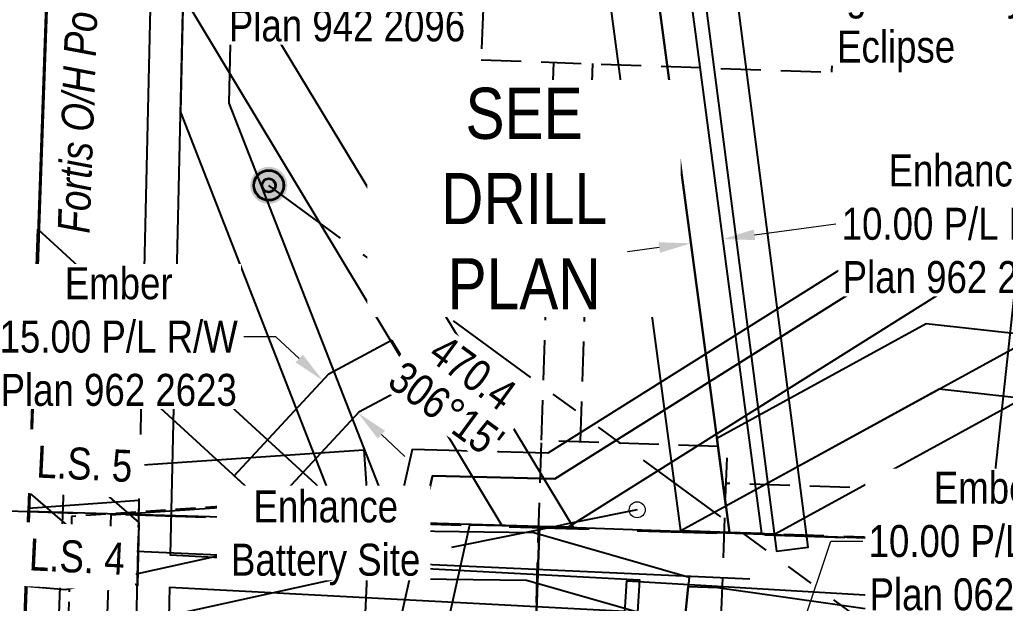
# Model space of a CAD drawing. Extents: x 337584 to 348172, y 5811293 to 5815472.
# Drawn here: x 337739.1 to 338047.3, y 5812392.3 to 5812574.8 of the extents above; entities that cross this region are included whole.
import ezdxf

# ---------------------------------------------------------------- set-up
doc = ezdxf.new("R2010")
doc.units = 0
doc.header["$LTSCALE"] = 5
doc.header["$PDSIZE"] = 0.5
for name, pattern in [('foc-ACCESSROAD', [3.75, 2.5, -1.25]), ('foc-BUFFER', [16.75, 15, -1.75]), ('foc-DRILLPATH', [14.75, 6, -1.75, 1.75, -1.75, 1.75, -1.75]), ('foc-FLOWLINE', [3.75, 2.5, -1.25]), ('foc-LSD', [8, 5, -3]), ('UG_PIPE', [1.875, 1.25, -0.625])]:
    doc.linetypes.add(name, pattern=pattern)
doc.layers.get('Defpoints').update_dxf_attribs({"color": 9})
for name, color, linetype in [('AS-PIPE-UG', 44, 'UG_PIPE'), ('AS-POWER', 104, 'foc-POWER'), ('AS-POWER-T', 104, 'Continuous'), ('AUX-BUFFER', 7, 'foc-BUFFER'), ('C-AR', 13, 'foc-ACCESSROAD'), ('C-FLOWLINE', 13, 'foc-FLOWLINE'), ('C-RW', 13, 'Continuous'), ('C-WS', 13, 'foc-ACCESSROAD'), ('F-RW', 190, 'Continuous'), ('L-BD', 7, 'Continuous'), ('L-DETAIL-T', 3, 'Continuous'), ('L-MON', 1, 'Continuous'), ('L-SECTION-LSD', 7, 'foc-LSD'), ('L-TITLEDB', 4, 'Continuous'), ('P-PDRILLPATH', 12, 'foc-DRILLPATH')]:
    doc.layers.add(name, color=color, linetype=linetype)
for name, color, linetype, lineweight in [('C-RW-T', 13, 'Continuous', 9), ('C-WS-T', 13, 'Continuous', 9), ('F-FLOWLINE-T', 190, 'Continuous', 9), ('F-RW-T', 190, 'Continuous', 9)]:
    doc.layers.add(name, color=color, linetype=linetype, lineweight=lineweight)
doc.styles.add('100L', font='ARIALN.TTF', dxfattribs={"height": 11})
doc.styles.add('80CG', font='ARIALN.TTF', dxfattribs={"height": 10})
doc.styles.add('80L', font='ARIALN.TTF', dxfattribs={"height": 10})
doc.styles.add('foc-LtypeFont', font='ARIALN.TTF', dxfattribs={"height": 7.349999999999999})
doc.linetypes.add('foc-POWER', pattern='A,6,-1,["P",foc-LtypeFont,S=0.2,R=0,X=-0.625,Y=-0.75],-1.239999999999999,4', length=12.24)
doc.linetypes.add('foc-POWER-NOLINE', pattern='A,0,-4,["P",foc-LtypeFont,S=0.2,R=0,X=-0.625,Y=-0.75],-8.24', length=12.24)
doc.dimstyles.new('Compass 5 000', dxfattribs={"dimscale": 5, "dimtxt": 9, "dimasz": 2, "dimexe": 0.2, "dimexo": 0.0625, "dimgap": 0.5, "dimtad": 0, "dimtih": 1, "dimtoh": 1, "dimzin": 0, "dimdsep": 46, "dimtxsty": '80CG', "dimcen": 0.1, "dimse1": 1, "dimse2": 1, "dimclrd": 256, "dimclrt": 256, "dimaunit": 1, "dimadec": 4, "dimazin": 0, "dimtfac": 0.06, "dimtofl": 0, "dimtmove": 0, "dimatfit": 1, "dimfxl": 0.2, "dimtolj": 1, "dimtzin": 0, "dimlwd": -1, "dimarcsym": 0})

# ---------------------------------------------------------------- blocks, each defined once
blk = doc.blocks.new('*D397')
at = {"layer": 'C-RW-T', "transparency": 16777216}
for p, q in [((337946.6040038522, 5812598.454309052), (337956.5159932266, 5812599.778116683)), ((337911.9085439136, 5812593.820515278), (337880.5506679821, 5812589.632476539))]:
    blk.add_line(p, q, dxfattribs=at)
for points in [[(337946.3833692468, 5812600.106307281), (337946.8246384575, 5812596.802310823), (337936.6920144781, 5812597.13050142)], [(337911.6879093082, 5812595.472513507), (337912.1291785189, 5812592.168517048), (337921.8205332877, 5812595.144322909)]]:
    blk.add_solid(points, dxfattribs=at)
at = {"layer": 'Defpoints', "color": 0, "transparency": 16777216}
for p in [(337921.8205332877, 5812595.144322909), (337938.076588976, 5812586.763521066), (337923.2051077855, 5812584.777342555)]:
    blk.add_point(p, dxfattribs=at)
at = {"layer": 'C-RW-T', "transparency": 16777216, "insert": (337841.4647198238, 5812589.63247654), "char_height": 10, "attachment_point": 5, "style": '80CG', "bg_fill": 3, "box_fill_scale": 1.1, "bg_fill_color": 256, "bg_fill_true_color": 13158600, "bg_fill_transparency": 0}
blk.add_mtext('\\A1;Enhance\\P15.00 P/L R/W\\PPlan 942 2096', dxfattribs=at)
blk = doc.blocks.new('*D399')
at = {"layer": 'C-RW-T', "transparency": 16777216}
for p, q in [((337968.885772478, 5812507.528943633), (337994.313204456, 5812510.922039892)), ((337939.0968671659, 5812503.553842125), (337929.1847297769, 5812502.231143226))]:
    blk.add_line(p, q, dxfattribs=at)
for points in [[(337968.6653226614, 5812509.180966531), (337969.1062222946, 5812505.876920734), (337958.973635089, 5812506.206244733)], [(337938.8764173493, 5812505.205865024), (337939.3173169825, 5812501.901819226), (337949.0090045551, 5812504.876541025)]]:
    blk.add_solid(points, dxfattribs=at)
at = {"layer": 'Defpoints', "color": 0, "transparency": 16777216}
for p in [(337952.0678283139, 5812557.95748272), (337942.10319778, 5812556.627779012), (337949.0090045551, 5812504.876541025)]:
    blk.add_point(p, dxfattribs=at)
at = {"layer": 'C-RW-T', "transparency": 16777216, "insert": (338033.3991526145, 5812510.922039892), "char_height": 10, "attachment_point": 5, "style": '80CG', "bg_fill": 3, "box_fill_scale": 1.1, "bg_fill_color": 256, "bg_fill_true_color": 13158600, "bg_fill_transparency": 0}
blk.add_mtext('\\A1;Enhance\\P10.00 P/L R/W\\PPlan 962 2026', dxfattribs=at)
blk = doc.blocks.new('*D409')
at = {"layer": 'Defpoints', "color": 0, "transparency": 16777216}
for p in [(338108.5727422538, 5812583.233279738), (338108.6736773393, 5812584.165582533), (338123.4855989266, 5812581.618750134)]:
    blk.add_point(p, dxfattribs=at)
at = {"layer": 'F-FLOWLINE-T', "transparency": 16777216}
for p, q in [((338098.7317728904, 5812585.241935601), (338055.6112616092, 5812589.910346457)), ((338133.528438461, 5812581.47469986), (338143.4703429099, 5812580.398346792))]:
    blk.add_line(p, q, dxfattribs=at)
for points in [[(338098.9111650686, 5812586.898919677), (338098.5523807122, 5812583.584951526), (338108.6736773393, 5812584.165582533)], [(338133.7078306392, 5812583.131683936), (338133.3490462828, 5812579.817715785), (338123.5865340121, 5812582.55105293)]]:
    blk.add_solid(points, dxfattribs=at)
at = {"layer": 'F-FLOWLINE-T', "transparency": 16777216, "insert": (338013.1692425096, 5812589.910346456), "char_height": 10, "attachment_point": 5, "style": '80CG', "bg_fill": 3, "box_fill_scale": 1.1, "bg_fill_color": 256, "bg_fill_true_color": 13158600, "bg_fill_transparency": 0}
blk.add_mtext('\\A1;Ember\\P15.00 P/L R/W\\PUnregistered by\\PEclipse', dxfattribs=at)
blk = doc.blocks.new('*D426')
at = {"layer": 'Defpoints', "color": 0, "transparency": 16777216}
for p in [(337833.8387501775, 5812462.054810146), (337827.5145167867, 5812455.223302476), (337838.5569586293, 5812445.000818247)]:
    blk.add_point(p, dxfattribs=at)
at = {"layer": 'F-RW-T', "transparency": 16777216}
for p, q in [((337819.1622122806, 5812475.641540267), (337809.1622122806, 5812475.641540267)), ((337826.5004812288, 5812468.848175205), (337819.1622122806, 5812475.641540267)), ((337852.2194609684, 5812445.038960857), (337859.5577299171, 5812438.245595797))]:
    blk.add_line(p, q, dxfattribs=at)
for points in [[(337827.632708739, 5812470.071220031), (337825.3682537181, 5812467.625130381), (337833.8387501775, 5812462.054810146)], [(337853.3516884786, 5812446.262005682), (337851.0872334577, 5812443.815916032), (337844.8811920201, 5812451.832325917)]]:
    blk.add_solid(points, dxfattribs=at)
at = {"layer": 'F-RW-T', "transparency": 16777216, "insert": (337770.076264122, 5812475.641540267), "char_height": 10, "attachment_point": 5, "style": '80CG', "bg_fill": 3, "box_fill_scale": 1.1, "bg_fill_color": 256, "bg_fill_true_color": 13158600, "bg_fill_transparency": 0}
blk.add_mtext('\\A1;Ember\\P15.00 P/L R/W\\PPlan 962 2623', dxfattribs=at)
blk = doc.blocks.new('*D427')
at = {"layer": 'Defpoints', "color": 0, "transparency": 16777216}
for p in [(337979.9294419512, 5812373.520202448), (338045.4161142209, 5812351.566600316), (338042.2169926553, 5812342.023755171)]:
    blk.add_point(p, dxfattribs=at)
at = {"layer": 'F-RW-T', "transparency": 16777216}
for p, q in [((337983.107965528, 5812383.001604658), (337992.7287302783, 5812411.699941468)), ((337992.7287302783, 5812411.699941468), (338002.7287302783, 5812411.699941467)), ((337973.5517968091, 5812354.495955093), (337970.3732732323, 5812345.014552883))]:
    blk.add_line(p, q, dxfattribs=at)
for points in [[(337981.5277318263, 5812383.531358588), (337984.68819923, 5812382.471850729), (337979.9294419512, 5812373.520202448)], [(337971.9715631073, 5812355.025709023), (337975.132030511, 5812353.966201164), (337976.7303203859, 5812363.977357303)]]:
    blk.add_solid(points, dxfattribs=at)
at = {"layer": 'F-RW-T', "transparency": 16777216, "insert": (338041.8146784366, 5812411.699941467), "char_height": 10, "attachment_point": 5, "style": '80CG', "bg_fill": 3, "box_fill_scale": 1.1, "bg_fill_color": 256, "bg_fill_true_color": 13158600, "bg_fill_transparency": 0}
blk.add_mtext('\\A1;Ember\\P10.00 P/L R/W\\PPlan 062 2266', dxfattribs=at)
blk = doc.blocks.new('plbh')
at = {"layer": 'L-MON'}
h = blk.add_hatch(color=255, dxfattribs=at)
h.dxf.hatch_style = 1
edge = h.paths.add_edge_path()
edge.add_arc((0, 0), 1.16, 0, 360)
h = blk.add_hatch(color=256, dxfattribs=at)
h.dxf.hatch_style = 1
h.paths.add_polyline_path([(-0.96, 0, 1), (0.96, 0, 1)])
h.paths.add_polyline_path([(0.91, 0, -1), (-0.91, 0, -1)], flags=16)
h.paths.add_polyline_path([(0.4500000000000002, 0, -1), (-0.4500000000000001, 0, -1)], flags=0)
h = blk.add_hatch(color=256, dxfattribs=at)
h.dxf.hatch_style = 1
h.paths.add_polyline_path([(-0.4500000000000002, 0, 1), (0.4500000000000001, 0, 1)])
h.paths.add_polyline_path([(0.4000000000000002, 0, -1), (-0.4000000000000002, 0, -1)], flags=16)
at = {"layer": 'L-MON', "color": 240}
for radius in [0.96, 0.91, 0.4500000000000001, 0.4000000000000002]:
    blk.add_circle((0, 0), radius, dxfattribs=at)

msp = doc.modelspace()

# ---------------------------------------------------------------- linework, layer by layer
at = {"layer": 'AS-PIPE-UG', "flags": 128}
msp.add_lwpolyline([(337840.8743081528, 5812425.099267117), (337755.3223530858, 5812419.462974209), (337742.3794952703, 5812023.907710289), (337748.8289175988, 5812015.789462784), (337747.5353688849, 5812034.199719847), (337664.6369264916, 5812035.692133614), (337597.6529543285, 5812039.755605271)], dxfattribs=at)
at = {"layer": 'AS-POWER', "linetype": 'foc-POWER-NOLINE', "flags": 128}
msp.add_lwpolyline([(337728.0413517251, 5812018.975157011), (337759.7969155289, 5812922.937702554)], dxfattribs=at)
at = {"layer": 'AS-POWER', "flags": 128}
for points in [[(337731.7795195296, 5812410.573243937), (337967.4500864801, 5812399.937126137)], [(337844.8155125254, 5812336.387171485), (337847.9270528044, 5812405.33135542)]]:
    msp.add_lwpolyline(points, dxfattribs=at)
at = {"layer": 'AUX-BUFFER', "color": 251, "linetype": 'foc-BUFFER', "const_width": 1.999564519999993, "flags": 128}
msp.add_lwpolyline([(338189.9695371679, 5812044.960744957), (338204.958859572, 5812044.489319903, 0.4142135623730949), (338411.1021589913, 5812238.061284549, 0.414213562373095), (338217.5301943458, 5812444.204583969), (338202.5408719433, 5812444.676009024, 0.4142135623730951), (337996.3975725223, 5812251.104044378, 0.4142135623730951)], format="xyb", close=True, dxfattribs=at)
at = {"layer": 'C-AR', "flags": 128}
for points in [[(337902.2889187773, 5812443.336239001), (337906.1080576986, 5812561.457677593)], [(337914.472552188, 5812442.942313993), (337918.2916911094, 5812561.063752586)]]:
    msp.add_lwpolyline(points, dxfattribs=at)
msp.add_lwpolyline([(337899.5094181693, 5812355.035274479), (337902.2889187773, 5812443.336239001), (337960.3331118873, 5812441.333923259), (337957.1168958994, 5812353.545062742)], close=True, dxfattribs=at)
at = {"layer": 'C-FLOWLINE', "flags": 128}
msp.add_lwpolyline([(337959.3510134088, 5812414.52685971), (338074.8326034832, 5812410.669987957), (338318.1610295015, 5812318.926783874), (338320.6481748063, 5812264.689655135), (338335.9265963654, 5812264.201042843), (338332.9254338766, 5812329.647334201), (338077.8553993642, 5812425.817529446), (337959.8597176163, 5812429.758367187)], dxfattribs=at)
at = {"layer": 'C-RW', "flags": 128}
for points in [[(337797.7982498264, 5812921.762760852), (337786.1870000018, 5812407.415999992), (337932.9055197994, 5812399.597722922), (337932.323, 5812389.557), (337786.002, 5812397.231), (337783.943, 5812308.263), (337829.6345875937, 5812015.022207629), (337819.4168983593, 5812015.343515359), (337773.8540000001, 5812307.609), (337777.743, 5812478.996), (337781.320000002, 5812632.654), (337787.7097173009, 5812922.081714343)], [(337797.7982498262, 5812921.762760843), (337789.3740000001, 5812545.904), (337839.273, 5812418.114), (337855.917, 5812417.594000001), (337804.6680000001, 5812548.688000031), (337813.0877196924, 5812921.279377334)], [(337925.4608532502, 5812917.726649839), (337924.5040000019, 5812804.829000031), (337975.773, 5812408.639000023), (337985.721, 5812409.892), (337934.556, 5812805.445), (337935.5198281269, 5812917.408630796)], [(338023.9621169876, 5812914.612487805), (338094.0021950902, 5812845.06548047), (338099.8567112301, 5812808.745383024), (338056.8458077557, 5812411.208928488), (338041.8146784384, 5812411.699941474), (338084.729860219, 5812808.351670068), (338079.973059482, 5812837.861788781), (338001.9782601637, 5812915.307517387)], [(338636.4925783514, 5812352.074654128), (338636.0409270714, 5812352.099081458), (338617.2110000007, 5812373.116), (338451.878, 5812382.134), (338430.7728120463, 5812363.200875984), (338201.0903749767, 5812375.623103547), (338144.388, 5812446.172), (338026.594, 5812459.237), (337959.93895549, 5812422.662026765), (337957.1109663441, 5812443.889245897), (338022.52, 5812479.789), (338154.77, 5812465.163), (338211.0459999994, 5812395.151999991), (338423.6399999995, 5812383.661), (338444.691, 5812402.55), (338557.973, 5812396.346), (338559.9410000019, 5812453.609), (338592.8200000001, 5812520.471), (338610.7640000001, 5812511.648), (338579.778, 5812448.637000031), (338577.9350000001, 5812395.27), (338626.5739999995, 5812392.634999991), (338637.4453353443, 5812380.500307861)]]:
    msp.add_lwpolyline(points, dxfattribs=at)
for points in [[(337945.885, 5812414.962000029), (337919.997, 5812608.797999992), (337934.8790000001, 5812610.765000001), (337961.033000002, 5812414.45)], [(337961.033000002, 5812414.45), (337934.8790000001, 5812610.765000001), (337944.8909999995, 5812612.132999999), (337971.1180000018, 5812414.154)], [(337742.5976443191, 5812446.725880756), (337776.356, 5812417.598999999), (337775.917, 5812397.754), (337741.9130679328, 5812427.170785788)], [(337741.373707709, 5812411.763826695), (337776.2810000001, 5812414.216), (337776.4550000001, 5812424.418), (337741.7315389321, 5812421.985364711)]]:
    msp.add_lwpolyline(points, close=True, dxfattribs=at)
at = {"layer": 'C-WS'}
msp.add_lwpolyline([(337883.4433667065, 5812562.264654068), (337993.1018807711, 5812558.360262056), (337997.0062727528, 5812668.018776148), (337887.3477586864, 5812671.923168096)], close=True, dxfattribs=at)
at = {"layer": 'F-RW', "flags": 128}
for points in [[(337787.7097173009, 5812922.081714343), (337781.320000002, 5812632.654), (337912.204, 5812416.136), (337889.9589999995, 5812416.532), (337762.9650000001, 5812627.779000022), (337769.4391216521, 5812922.659347494)], [(338569.820336829, 5812897.354933151), (338481.652, 5812792.524999992), (337906.4570000001, 5812431.174000031), (337868.1950000001, 5812432.192), (337846.4770000001, 5812335.193), (337860.949, 5812331.908), (337879.85, 5812416.846), (337910.774, 5812416.183), (338491.611, 5812781.071), (338588.9132985746, 5812896.751300516)], [(338559.637747494, 5812897.676860312), (338476.3357477883, 5812798.632879511), (337904.2505586247, 5812439.235535674), (337861.8266926217, 5812440.364266413), (337856.7391007176, 5812417.641578915), (337864.8837986696, 5812417.403197254), (337868.1950000001, 5812432.192), (337906.4570000001, 5812431.174000031), (338481.652, 5812792.524999992), (338569.8203368286, 5812897.354933151)], [(338518.258413414, 5812898.985086694), (338394.7610000001, 5812888.454), (338290.952, 5812806.268000031), (338270.846, 5812593.004999992), (337945.885, 5812414.962000029), (337975.315000002, 5812414.011), (338285.0250000014, 5812583.667), (338305.2880000001, 5812798.475), (338400.507, 5812873.892999992), (338536.49, 5812885.489000007), (338547.079857522, 5812898.073883696)], [(338635.9906322655, 5812337.099095429), (338133.556, 5812364.274), (337973.2210000019, 5812331.461000024), (337950.23, 5812331.602), (337950.328000003, 5812346.604000031), (337971.719, 5812346.467999992), (338074.6669999995, 5812367.553999991), (338051.3150000001, 5812368.760999992), (337956.0110000001, 5812382.295), (337946.667, 5812382.588), (337948.194, 5812397.553), (337957.282, 5812397.257999999), (338052.676, 5812383.65), (338636.4925765723, 5812352.074654224)]]:
    msp.add_lwpolyline(points, dxfattribs=at)
for points in [[(337744.7881851837, 5812509.299226081), (337844.323, 5812417.964), (337820.903, 5812418.698000031), (337744.0832634719, 5812489.162961832)], [(337806.186, 5812432.184000029), (337835.733, 5812464.101), (337855.386000002, 5812474.536000031), (337863.148, 5812461.676), (337845.159, 5812452.052000022), (337817.2829999995, 5812422.012999992)], [(337737.6572805251, 5812017.92869315), (337753.081, 5812433.944), (337846.7150000001, 5812440.243), (337847.768, 5812425.294000029), (337767.6049999995, 5812419.895), (337752.6482019241, 5812017.478365531)], [(337741.345, 5812397.676), (337753.419, 5812396.607999992), (337837.819, 5812415.212000015), (337899.8939999999, 5812414.438), (337948.4890000001, 5812400.471), (337944.9490000018, 5812365.978), (337930.059, 5812367.502000031), (337932.323, 5812389.557), (337897.6070000001, 5812399.442), (337839.2900000018, 5812400.163999991), (337754.397, 5812381.494), (337740.818, 5812382.68)], [(338080.6382803831, 5812006.680648707), (338087.905, 5812230.343), (338048.319, 5812377.12999997), (337928.0040000001, 5812384.513999969), (337928.9230000019, 5812399.35399997), (338060.0790000019, 5812391.550000001), (338102.972, 5812232.077999969), (338095.8685443177, 5812006.185822239)]]:
    msp.add_lwpolyline(points, close=True, dxfattribs=at)
at = {"layer": 'L-SECTION-LSD', "flags": 128}
msp.add_lwpolyline([(337732.2568066376, 5812421.321199544), (338537.8125531052, 5812395.713479913)], dxfattribs=at)
at = {"layer": 'L-TITLEDB', "flags": 128}
msp.add_lwpolyline([(337759.2707629969, 5812922.997668032), (337727.5970756823, 5812018.230901931)], dxfattribs=at)
for points in [[(337727.5970756823, 5812018.230901931), (338120.74, 5812005.902999992), (338128.308, 5812228.923), (337899.314, 5812237.598), (337902.4400000001, 5812321.85000003), (337898.3350000001, 5812321.995), (337901.6880000001, 5812416.326000031), (337741.6974404523, 5812421.011333108)], [(338128.308, 5812228.923), (338134.472, 5812407.958), (337901.6880000001, 5812416.326000031), (337898.3350000001, 5812321.995), (337902.4400000001, 5812321.85000003), (337899.314, 5812237.598)]]:
    msp.add_lwpolyline(points, close=True, dxfattribs=at)
at = {"layer": 'P-PDRILLPATH', "flags": 128}
msp.add_lwpolyline([(338196.2552045556, 5812244.81837699), (337817, 5812523)], dxfattribs=at)

# ---------------------------------------------------------------- leaders
at = {"layer": 'C-WS-T', "path_type": 1}
msp.add_leader([(337932.1996140258, 5812421.531603998), (337874.1287828955, 5812409.692228769)], dimstyle='Compass 5 000', override={"dimasz": 1, "dimgap": 0.5, "dimtad": 0, "dimldrblk": 'DotBlank'}, dxfattribs=at)

# ---------------------------------------------------------------- next in the draw order: texts
at = {"layer": 'C-WS-T', "insert": (337802.26152721, 5812427.592594603), "char_height": 9.999999999999854, "attachment_point": 1, "style": '80L', "bg_fill": 3, "box_fill_scale": 1.15, "bg_fill_color": 256, "bg_fill_true_color": 256, "bg_fill_transparency": 0}
msp.add_mtext_dynamic_manual_height_columns('\\pi9.95525;Enhance\\P\\pi2.92592;Battery Site', width=63.73042040686781, gutter_width=49.99999999999971, heights=[0], dxfattribs=at)
at = {"layer": 'L-DETAIL-T', "insert": (337896.845657166, 5812553.539504436), "char_height": 15.99651615999996, "width": 93.16017473300488, "attachment_point": 2, "style": '80CG', "bg_fill": 3, "box_fill_scale": 1.15, "bg_fill_color": 256, "bg_fill_true_color": 256, "bg_fill_transparency": 0}
msp.add_mtext('SEE DRILL PLAN', dxfattribs=at)
at = {"layer": 'L-SECTION-LSD', "char_height": 9.997822600000001, "attachment_point": 1, "style": '100L', "bg_fill": 3, "box_fill_scale": 1.5, "bg_fill_color": 256, "bg_fill_transparency": 0}
for s, width, insert, rotation in [('\\pi1.75819;L.S. 5', 30.39452271176712, (337742.9306084933, 5812441.711047515), 357.2209195124827), ('\\pi1.98557;L.S. 4', 30.53324512766069, (337740.3498940545, 5812412.703015688), 357.2181908853935)]:
    msp.add_mtext_dynamic_manual_height_columns(s, width=width, gutter_width=54.98802429999983, heights=[0], dxfattribs=dict(at, insert=insert, rotation=rotation))

# ---------------------------------------------------------------- next in the draw order: texts
at = {"layer": 'L-BD', "insert": (337867.7076320591, 5812480.307026717), "char_height": 9.997822600000001, "width": 39.16377621563164, "attachment_point": 1, "rotation": 323.74019999999996, "line_spacing_factor": 0.8549999999469234, "style": '80L', "bg_fill": 3, "box_fill_scale": 1.15, "bg_fill_color": 256, "bg_fill_true_color": 256, "bg_fill_transparency": 0}
msp.add_mtext("\\pi5.59789;470.4 \\P\\pi0.27845;306°15'", dxfattribs=at)

# ---------------------------------------------------------------- next in the draw order: dimensions: what is measured, and where the dimension line sits
at = {"layer": 'C-RW-T'}
dim = msp.add_linear_dim(base=(337921.8205332877, 5812595.144322909), p1=(337938.0765889758, 5812586.763521065), p2=(337923.2051077855, 5812584.777342554), angle=187.60718925646938, text='Enhance\\P15.00 P/L R/W\\PPlan 942 2096', dimstyle='Compass 5 000', override={"dimtfill": 1}, dxfattribs=at)
dim.commit()
dim.dimension.update_dxf_attribs({"geometry": '*D397', "text_midpoint": (337841.4647198238, 5812589.63247654), "dimtype": 161})

# ---------------------------------------------------------------- next in the draw order: dimensions: what is measured, and where the dimension line sits
dim = msp.add_linear_dim(base=(337949.0090045551, 5812504.876541025), p1=(337952.067828314, 5812557.957482719), p2=(337942.10319778, 5812556.627779011), angle=187.60078033153164, text='Enhance\\P10.00 P/L R/W\\PPlan 962 2026', dimstyle='Compass 5 000', override={"dimtfill": 1}, dxfattribs=at)
dim.commit()
dim.dimension.update_dxf_attribs({"geometry": '*D399', "text_midpoint": (338033.3991526145, 5812510.922039892), "dimtype": 161})
at = {"layer": 'F-RW-T'}
dim = msp.add_linear_dim(base=(337833.8387501775, 5812462.054810146), p1=(337838.5569586292, 5812445.000818247), p2=(337827.5145167861, 5812455.223302476), angle=137.20818298518418, text='Ember\\P15.00 P/L R/W\\PPlan 962 2623', dimstyle='Compass 5 000', override={"dimtfill": 1}, dxfattribs=at)
dim.commit()
dim.dimension.update_dxf_attribs({"geometry": '*D426', "text_midpoint": (337770.076264122, 5812475.641540267), "dimtype": 161})

# ---------------------------------------------------------------- next in the draw order: block references
at = {"layer": 'L-MON', "xscale": 4.998911300000001, "yscale": 4.998911300000001, "zscale": 4.998911300000001}
msp.add_blockref('plbh', (337817, 5812523), dxfattribs=at)

# ---------------------------------------------------------------- next in the draw order: texts
at = {"layer": 'AS-POWER-T', "insert": (337750.9563379077, 5812507.868920209), "char_height": 9.999999999999854, "attachment_point": 1, "rotation": 87.98788667867984, "style": '80L'}
msp.add_mtext_dynamic_manual_height_columns('\\pi0.32626;{\\fArial Narrow|b0|i1|c0|p34;Fortis O/H Powerline}', width=105.488813096862, gutter_width=49.99999999999971, heights=[0], dxfattribs=at)

# ---------------------------------------------------------------- next in the draw order: dimensions: what is measured, and where the dimension line sits
at = {"layer": 'F-FLOWLINE-T'}
dim = msp.add_linear_dim(base=(338108.6736773393, 5812584.165582533), p1=(338123.4855989266, 5812581.618750134), p2=(338108.5727422538, 5812583.233279738), angle=173.82098076050178, text='Ember\\P15.00 P/L R/W\\PUnregistered by\\PEclipse', dimstyle='Compass 5 000', override={"dimtfill": 1}, dxfattribs=at)
dim.commit()
dim.dimension.update_dxf_attribs({"geometry": '*D409', "text_midpoint": (338013.1692425096, 5812589.910346456), "dimtype": 161})
at = {"layer": 'F-RW-T'}
dim = msp.add_linear_dim(base=(337979.9294419512, 5812373.520202448), p1=(338042.2169926552, 5812342.023755171), p2=(338045.4161142205, 5812351.566600315), angle=71.46690580691144, text='Ember\\P10.00 P/L R/W\\PPlan 062 2266', dimstyle='Compass 5 000', override={"dimtfill": 1}, dxfattribs=at)
dim.commit()
dim.dimension.update_dxf_attribs({"geometry": '*D427', "text_midpoint": (338041.8146784366, 5812411.699941467), "dimtype": 161})

doc.saveas('drawing.dxf')
